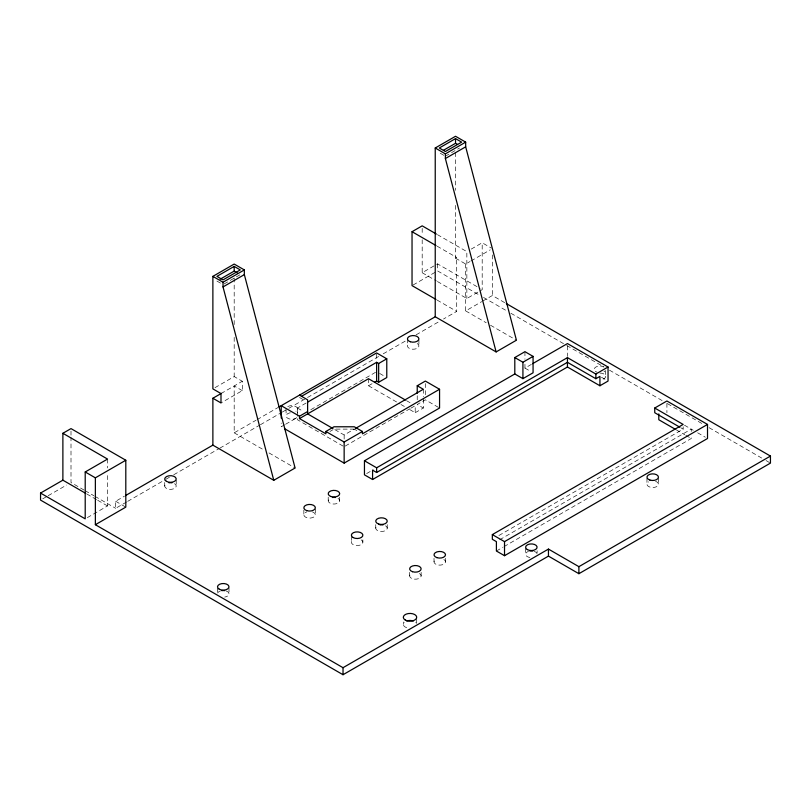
<?xml version="1.0" encoding="UTF-8"?>
<svg xmlns="http://www.w3.org/2000/svg" width="811" height="811" viewBox="0 0 811 811"><rect width="100%" height="100%" fill="white"/><g stroke="black" fill="none" stroke-linecap="round" stroke-linejoin="round"><path stroke-width="0.61" stroke-dasharray="4.05 3.04" d="M224.1 283.951L240.279 274.615M445.381 156.199L459.452 148.068M215.006 387.658L234.186 376.578L242.307 381.261L242.307 390.638L220.997 402.945M422.186 239.782L422.186 272.729L437.534 263.869L480.011 288.392M220.997 393.568L242.307 381.261M455.529 205.386L455.529 258.162L456.705 257.493L456.705 311.404L443.536 318.997M471.232 249.099L482.19 242.773L491.324 248.044M42.73 498.836L47.079 496.332M48.163 495.703L66.654 485.029M413.103 285.006L437.534 270.904L479.149 294.93M455.529 258.162L465.676 264.021L469.944 261.558M471.009 260.949L490.209 249.859M87.335 517.621L107.539 505.952L107.539 473.016M126.628 501.968L115.659 508.304L115.659 501.269L124.397 496.22M242.307 390.638L234.186 385.955L234.186 432.831L256.043 420.22M257.138 419.591L277.889 407.598M437.443 281.529L466.852 298.509L482.19 289.649L482.19 242.773M127.722 501.34L165.008 479.808M166.103 479.179L169.398 477.273M173.777 474.749L218.737 448.787M219.832 448.159L259.317 425.359M260.412 424.731L281.245 412.698M282.34 412.069L287.824 408.906M288.919 408.268L306.467 398.14M307.562 397.502L378.838 356.353M383.228 353.819L406.26 340.529M416.124 334.831L439.156 321.531M297.465 416.225L297.465 408.024L307.612 402.165M465.676 264.021L465.676 310.907L481.673 301.672M482.738 301.053L492.338 295.518L505.192 302.939M284.509 424.883L281.224 426.779L281.224 423.058M285.604 424.244L296.573 417.918M310.826 409.687L352.501 385.62M353.596 384.992L376.628 371.691M368.508 378.727L368.508 385.762L372.573 383.41M329.945 431.462L332.986 429.708M354.295 429.12L334 429.12L344.148 434.98L354.295 429.12L358.361 431.462M345.243 446.07L409.737 408.835M410.832 408.207L415.202 405.682L415.202 412.718L408.683 408.957M415.202 412.718L423.322 408.024L423.322 398.029M524.95 364.321L524.95 368.103L531.489 364.332M366.643 473.563L373.232 469.762M498.917 535.493L683.156 429.12L683.156 426.779M499.688 539.741L691.276 429.12L691.276 431.462M496.403 551.014L502.972 547.222M504.067 546.584L691.276 438.498L691.276 436.156M440.302 153.269L444.367 155.611M437.443 234.653L466.852 251.633L466.852 298.509M437.088 246.169L456.705 257.493M483.528 297.455L506.52 310.735M510.9 313.259L565.662 344.878M566.757 345.506L603.992 367.008A5.738 3.315 0 0 0 595.375 367.332A5.738 3.315 0 0 0 597.058 372.219M609.466 370.171L663.124 401.151M667.504 403.675L703.644 424.538M709.118 427.701L761.691 458.053M766.071 460.577L770.45 463.111M422.186 272.729L436.348 280.9M601.468 377.267L605.858 379.801M684.474 425.197L693.253 430.266M697.642 432.8L705.327 437.23M680.976 427.863L683.156 429.12M676.121 429.749L684.788 434.747M685.863 435.375L691.276 438.498M465.676 310.907L486.195 322.748M490.513 325.241L516.425 340.204M437.088 300.08L456.705 311.404M524.95 368.103L531.043 371.62M379.68 373.455L384.749 376.385M438.467 407.396L425.349 399.823L417.229 404.507L423.322 408.024M216.932 281.062L220.997 283.404M406.514 400.664L410.853 403.179M368.508 385.762L399.995 403.939M401.08 404.567L404.344 406.443M299.492 397.481L305.585 400.999M297.465 408.024L303.547 411.542M343.063 446.08L297.465 419.743L297.465 417.401M234.186 432.831L263.555 449.791M268.988 452.923L295.092 467.998M115.659 501.269L125.806 507.128M84.07 490.067L71.003 482.515L71.003 437.382M85.165 490.696L93.873 495.724M94.968 496.352L115.659 508.304M86.848 494.011L96.651 499.667M97.736 500.296L107.539 505.952M666.916 403.341L666.916 412.718M658.451 478.348L658.451 484.208M646.965 478.348L646.965 484.208M605.675 370.526L605.675 376.385M567.447 345.912L567.447 356.455M537.105 550.75L537.105 553.092M525.619 548.408L525.619 554.268M524.95 351.69L524.95 359.263M492.338 254.968L492.338 295.518M455.529 152.61L455.529 190.311M445.503 558.292L445.503 561.81M437.534 263.869L437.534 270.904M434.017 558.292L434.017 561.81M425.349 383.573L425.349 394.825M423.322 389.27L423.322 396.772M422.186 228.378L422.186 234.714M421.142 572.353L421.142 575.871M418.912 340.052L418.912 345.912M417.229 395.758L417.229 400.756M416.702 618.469L416.702 623.152M409.656 572.353L409.656 575.871M407.426 338.876L407.426 345.912M403.32 621.986L403.32 624.328M387.232 524.646L387.232 528.164M376.628 354.194L376.628 360.439M375.746 524.646L375.746 528.164M362.872 539.883L362.872 542.235M351.386 536.365L351.386 542.235M344.148 434.98L344.148 439.674M339.697 497.204L339.697 500.722M328.212 497.204L328.212 500.722M315.337 508.923L315.337 514.782M303.851 510.099L303.851 514.782M297.566 408.937L297.566 413.63M286.08 408.937L286.08 415.972M234.186 277.97L234.186 326.012M234.186 337.386L234.186 376.578M228.996 587.995L228.996 593.855M217.51 587.995L217.51 592.689M176.21 480.173L176.21 486.032M164.724 482.515L164.724 486.032M107.539 459.077L107.539 467.947M71.003 431.107L71.003 436.125M443.82 559.468A5.738 3.315 0 0 1 443.82 564.152A5.738 3.315 0 0 1 435.7 564.152A5.738 3.315 0 0 1 435.7 559.468M419.459 573.529A5.738 3.315 0 0 1 419.459 578.213A5.738 3.315 0 0 1 411.339 578.213A5.738 3.315 0 0 1 411.339 573.529M385.549 525.822A5.738 3.315 0 0 1 385.549 530.506A5.738 3.315 0 0 1 377.429 530.506A5.738 3.315 0 0 1 377.429 525.822M338.015 498.38A5.738 3.315 0 0 1 338.015 503.063A5.738 3.315 0 0 1 329.895 503.063A5.738 3.315 0 0 1 329.895 498.38M361.189 539.883A5.738 3.315 0 0 1 361.189 544.576A5.738 3.315 0 0 1 353.069 544.576A5.738 3.315 0 0 1 353.069 539.883M312.458 511.913A5.738 3.315 0 0 1 313.989 516.911A5.738 3.315 0 0 1 305.189 516.911A5.738 3.315 0 0 1 306.72 511.913M655.582 481.339A5.738 3.315 0 0 1 657.417 486.103A5.738 3.315 0 0 1 649.023 486.742A5.738 3.315 0 0 1 648.648 481.866M529.877 557.471A5.738 3.315 0 0 1 525.67 554.704A5.738 3.315 0 0 1 528.488 551.399M534.226 551.399A5.738 3.315 0 0 1 536.902 553.406M296.796 417.624A5.738 3.315 0 0 1 286.851 417.624A5.738 3.315 0 0 1 291.818 412.657M174.527 483.691A5.738 3.315 0 0 1 174.527 488.374A5.738 3.315 0 0 1 166.407 488.374A5.738 3.315 0 0 1 166.407 483.691M287.763 406.595A5.738 3.315 0 0 1 295.883 406.595A5.738 3.315 0 0 1 295.883 411.278M417.229 343.57A5.738 3.315 0 0 1 417.229 348.254A5.738 3.315 0 0 1 409.109 348.254A5.738 3.315 0 0 1 409.109 343.57M604.905 371.012A5.738 3.315 0 0 1 603.992 371.691M406.666 627.673A6.691 3.862 0 0 1 404.213 622.392M415.81 622.392A6.691 3.862 0 0 1 416.479 623.324M599.927 373.07A5.738 3.315 0 0 1 605.624 375.949A5.738 3.315 0 0 1 601.417 379.589M226.117 590.986A5.738 3.315 0 0 1 228.945 594.291A5.738 3.315 0 0 1 224.738 597.058M217.703 593.003A5.738 3.315 0 0 1 220.379 590.986"/><path stroke-width="1.22" d="M212.877 445.138L212.877 398.262L220.997 402.945L220.997 393.568L212.877 388.885L212.877 276.369L234.186 264.062L244.344 269.921L244.344 274.615L295.092 467.998L273.773 480.305L212.877 445.138L125.492 495.592M435.233 316.766L435.233 147.997L455.529 136.278L465.676 142.138L465.676 146.821L516.425 340.204L496.129 351.923L435.233 316.766L278.984 406.97M234.186 266.403L216.932 276.369L223.025 279.886L240.279 269.921L234.186 266.403L234.186 271.097L220.166 279.187M455.529 138.62L439.288 147.997L445.381 151.515L461.621 142.138L455.529 138.62L455.529 143.304L443.617 150.187M212.877 276.369L223.025 282.228L244.344 269.921M435.233 147.997L445.381 153.857L465.676 142.138M273.773 480.305L223.025 286.922L244.344 274.615M496.129 351.923L445.381 158.54L465.676 146.821M85.753 493.382L62.883 480.173L62.883 433.287L71.003 428.603L125.806 460.242L125.806 507.128L95.363 524.707L95.363 477.831L125.806 460.242M436.004 299.452L412.039 285.614L412.039 231.703L422.186 225.843L436.348 234.024M506.287 303.567L770.45 456.076L770.45 463.111L578.892 573.701L548.449 556.123L343.023 674.722L40.55 500.093L40.55 493.068L62.883 480.173M40.55 493.068L85.206 518.847L85.206 471.972L107.539 459.077L62.883 433.287M212.877 398.262L221.403 393.335M301.662 396.224L376.628 352.937L386.776 358.807L386.776 377.551L378.656 382.245L376.628 381.069L374.601 382.245M307.612 402.165L376.628 362.314L378.656 363.49L386.776 358.807M281.224 418.091L281.224 405.682L299.492 416.225L307.612 411.542M299.492 416.225L299.492 418.577L368.508 378.727L405.429 400.036M299.492 418.577L325.88 433.814L325.88 431.462L334 426.779L354.295 426.779L362.416 431.462L362.416 433.814L439.562 389.27L439.562 408.024L344.148 463.111L284.479 428.654M417.229 393.254L417.229 385.762L425.349 381.069L439.562 389.27M355.4 428.492L423.322 389.27L417.229 385.762M325.88 431.462L344.148 442.015L362.416 431.462M514.803 373.962L514.803 357.56L524.95 351.69L533.07 356.384L533.07 372.786L522.923 378.656L514.803 373.962L364.453 460.77L364.453 474.83L372.573 479.514L567.447 367.008L599.927 385.762L608.047 381.069L608.047 367.008L567.447 343.57L532.574 363.703M514.803 357.56L522.923 362.243L533.07 356.384M364.453 460.77L376.628 467.795L567.447 357.631L595.872 374.033L608.047 367.008M372.573 479.514L372.573 470.147L376.628 472.489L567.447 362.314L595.872 378.727L599.927 376.385L599.927 385.762M654.741 408.024L666.916 400.999L707.516 424.437L707.516 438.498L504.523 555.697L496.403 551.014L496.403 541.636L492.338 539.295L492.338 534.601L683.156 424.437L654.741 408.024L654.741 412.718L679.882 427.225M492.338 534.601L504.523 541.636L707.516 424.437M95.363 524.707L343.023 667.696L548.449 549.088L578.892 566.666L770.45 456.076M455.529 143.304L457.556 144.48M412.039 231.703L436.004 245.54M675.036 429.12L658.796 419.743L658.796 413.884M234.186 271.097L237.238 272.851M299.492 395.129L307.612 399.823L307.612 413.884L332.946 428.512M85.206 471.972L95.363 477.831M595.872 374.033L595.872 378.727M578.892 566.666L578.892 573.701M567.447 357.631L567.447 367.008M548.449 549.088L548.449 556.123M522.923 362.243L522.923 378.656M504.523 541.636L504.523 555.697M445.381 153.857L445.381 158.54M378.656 363.49L378.656 382.245M376.628 362.314L376.628 381.069M376.628 467.795L376.628 472.489M344.148 442.015L344.148 463.111M343.023 667.696L343.023 674.722M223.025 282.228L223.025 286.922M380.004 524.96A5.738 3.315 0 0 1 382.974 524.96M332.469 497.518A5.738 3.315 0 0 1 335.44 497.518M529.877 551.064A5.738 3.315 0 0 1 532.847 551.064M406.666 620.983A6.691 3.862 0 0 1 413.357 620.983M168.982 482.829A5.738 3.315 0 0 1 171.952 482.829M221.768 590.651A5.738 3.315 0 0 1 224.738 590.651M649.844 480.041A5.738 3.315 0 0 0 658.451 477.172A5.738 3.315 0 0 0 649.844 474.303A5.738 3.315 0 0 0 649.844 480.041M527.302 549.584A5.738 3.315 0 0 0 536.902 548.094A5.738 3.315 0 0 0 529.877 544.029A5.738 3.315 0 0 0 527.302 549.584M166.407 481.339A5.738 3.315 0 0 0 176.017 479.859A5.738 3.315 0 0 0 168.982 475.793A5.738 3.315 0 0 0 166.407 481.339M410.295 341.745A5.738 3.315 0 0 0 418.912 338.876A5.738 3.315 0 0 0 410.295 336.007A5.738 3.315 0 0 0 410.295 341.745M436.886 557.644A5.738 3.315 0 0 0 445.503 554.775A5.738 3.315 0 0 0 436.886 551.906A5.738 3.315 0 0 0 436.886 557.644M378.615 524.007A5.738 3.315 0 0 0 387.232 521.138A5.738 3.315 0 0 0 378.615 518.259A5.738 3.315 0 0 0 378.615 524.007M331.081 496.555A5.738 3.315 0 0 0 339.697 493.686A5.738 3.315 0 0 0 331.081 490.817A5.738 3.315 0 0 0 331.081 496.555M412.525 571.714A5.738 3.315 0 0 0 421.142 568.835A5.738 3.315 0 0 0 412.525 565.966A5.738 3.315 0 0 0 412.525 571.714M405.277 620.03A6.691 3.862 0 0 0 416.479 618.296A6.691 3.862 0 0 0 408.278 613.562A6.691 3.862 0 0 0 405.277 620.03M219.193 589.171A5.738 3.315 0 0 0 228.793 587.681A5.738 3.315 0 0 0 221.768 583.626A5.738 3.315 0 0 0 219.193 589.171M306.72 510.626A5.738 3.315 0 0 0 315.337 507.757A5.738 3.315 0 0 0 306.72 504.878A5.738 3.315 0 0 0 306.72 510.626M353.069 537.541A5.738 3.315 0 0 0 362.679 536.061A5.738 3.315 0 0 0 355.644 531.996A5.738 3.315 0 0 0 353.069 537.541"/></g></svg>
